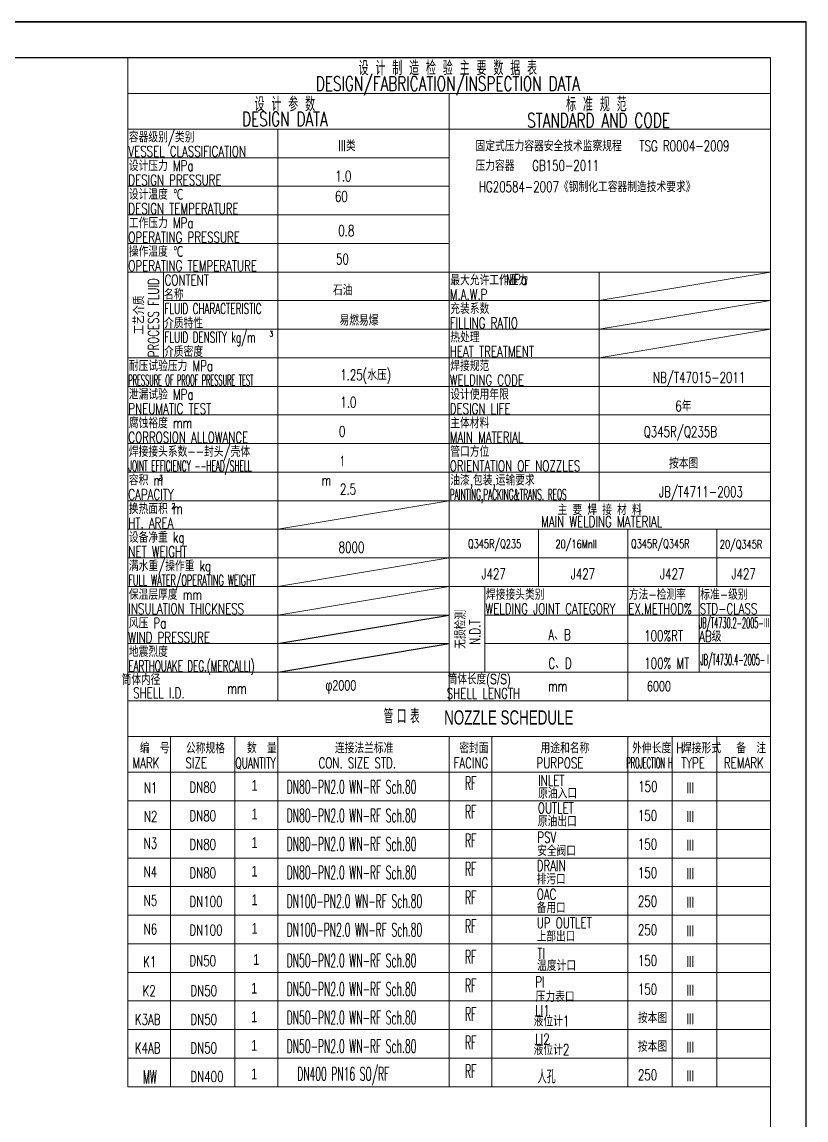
# Model space of a CAD drawing. Header units: millimetres. Extents: x 38828 to 59012, y 55006 to 69262.
# Drawn here: x 53743 to 59012, y 61886 to 69262 of the extents above; entities that cross this region are included whole.
import ezdxf
from ezdxf.enums import TextEntityAlignment as Align

# ---------------------------------------------------------------- set-up
doc = ezdxf.new("R2010")
doc.units = ezdxf.units.MM
for name, color, linetype in [('09图框与明细表层', 4, 'Continuous'), ('2细线层', 4, 'Continuous'), ('DATA', 4, 'Continuous')]:
    doc.layers.add(name, color=color, linetype=linetype)
doc.layers.add('文字', color=4, linetype='Continuous', lineweight=13)
doc.styles.add('JEREH', font='romans.shx', dxfattribs={"width": 0.7, "bigfont": 'hztxt.shx'})
doc.styles.add('JEREH1', font='isocp.shx', dxfattribs={"width": 0.75, "bigfont": 'hzfs.shx'})
doc.styles.add('VCADHZ', font='vcadtxt3.shx', dxfattribs={"width": 0.75, "bigfont": 'vcadhz.shx'})
doc.styles.add('残雪', font='romans.shx', dxfattribs={"width": 0.5, "bigfont": 'hztxt.shx'})

msp = doc.modelspace()

# ---------------------------------------------------------------- linework, layer by layer
at = {"color": 4}
for p, q in [((55461.68631, 65086.31854), (56613.68705, 65278.31856)), ((55461.68631, 64894.31853), (56613.68705, 65086.31854))]:
    msp.add_line(p, q, dxfattribs=at)
at = {"layer": '09图框与明细表层'}
for p, q in [((38828.27754, 69262.31893), (59012.27754, 69262.31893)), ((59012.27754, 69262.31893), (38828.27754, 69262.31893)), ((59012.27754, 55006.31893), (59012.27754, 69262.31893))]:
    msp.add_line(p, q, dxfattribs=at)
at = {"layer": '09图框与明细表层', "color": 7}
msp.add_line((58772.27754, 69022.31893), (39428.27754, 69022.31893), dxfattribs=at)
at = {"layer": '文字'}
for p, q in [((54453.68446, 64831.01891), (54453.68566, 69022.31889)), ((54453.68446, 64831.01891), (54453.68566, 69022.31889)), ((54453.68775, 63262.31838), (54453.68566, 69022.31889)), ((54453.68817, 62110.31828), (54453.68566, 69022.31889)), ((58773.68796, 55246.31893), (58773.68796, 69022.31893)), ((58773.68844, 68782.31887), (54453.68559, 68782.31887)), ((56613.68705, 64894.31853), (56613.68705, 68782.31887)), ((56613.68705, 64702.31851), (56613.68705, 68782.31887)), ((58773.68844, 68542.31885), (54453.68559, 68542.31885)), ((58773.68844, 68542.31885), (54453.68559, 68542.31885)), ((55461.68631, 64894.31853), (55461.68631, 68542.31885)), ((55461.68631, 64702.31851), (55461.68631, 68542.31885)), ((56613.68705, 68350.31883), (54453.68559, 68350.31883)), ((56613.68705, 68350.31883), (54453.68559, 68350.31883)), ((56613.68705, 68158.31882), (54453.68559, 68158.31882)), ((56613.68705, 68158.31882), (54453.68559, 68158.31882)), ((56613.68705, 67966.3188), (54453.68559, 67966.3188)), ((56613.68705, 67966.3188), (54453.68559, 67966.3188)), ((56613.68705, 67774.31878), (54453.68559, 67774.31878)), ((56613.68705, 67774.31878), (54453.68559, 67774.31878)), ((58773.68844, 67582.31876), (54453.68618, 67582.31876)), ((58773.68844, 67582.31876), (54453.68618, 67582.31876)), ((54693.68568, 67006.31871), (54693.68568, 67582.31876)), ((54693.68568, 67006.31871), (54693.68568, 67582.31876)), ((57621.68714, 66046.31863), (57621.68714, 67582.31876)), ((57621.68714, 67390.31875), (58773.68844, 67582.31876)), ((57621.68714, 66046.31863), (57621.68714, 67582.31876)), ((57621.68714, 67390.31875), (58773.68844, 67582.31876)), ((58773.68844, 67390.31875), (54693.68568, 67390.31875)), ((58773.68844, 67390.31875), (54693.68568, 67390.31875)), ((57621.68714, 67198.31873), (58773.68844, 67390.31875)), ((57621.68714, 67198.31873), (58773.68844, 67390.31875)), ((58773.68844, 67198.31873), (54693.68568, 67198.31873)), ((58773.68844, 67198.31873), (54693.68568, 67198.31873)), ((57621.68714, 67006.31871), (58773.68844, 67198.31873)), ((57621.68714, 67006.31871), (58773.68844, 67198.31873)), ((58773.68844, 67006.31871), (54453.68559, 67006.31871)), ((58773.68844, 67006.31871), (54453.68559, 67006.31871)), ((58773.68844, 66814.3187), (54453.68559, 66814.3187)), ((58773.68844, 66814.3187), (54453.68559, 66814.3187)), ((58773.68844, 66622.31868), (54453.68559, 66622.31868)), ((58773.68844, 66622.31868), (54453.68559, 66622.31868)), ((58773.68844, 66430.31866), (54453.68559, 66430.31866)), ((58773.68844, 66430.31866), (54453.68559, 66430.31866)), ((58773.68844, 66238.31865), (54453.68559, 66238.31865)), ((58773.68844, 66238.31865), (54453.68559, 66238.31865)), ((58773.68844, 66046.31863), (54453.68559, 66046.31863)), ((58773.68844, 66046.31863), (54453.68559, 66046.31863)), ((55461.68631, 65854.31861), (56613.68705, 66046.31863)), ((55461.68631, 65854.31861), (56613.68705, 66046.31863)), ((58773.68844, 65854.31861), (54453.68559, 65854.31861)), ((57213.6871, 65854.31861), (57213.6871, 65470.31858)), ((57813.68716, 65854.31861), (57813.68716, 65470.31858)), ((58413.68721, 65854.31861), (58413.68721, 65470.31858)), ((58773.68844, 65662.31859), (54453.68559, 65662.31859)), ((55461.68631, 65470.31858), (56613.68705, 65662.31859)), ((58773.68844, 65470.31858), (54453.68559, 65470.31858)), ((55461.68631, 65278.31856), (56613.68705, 65470.31858)), ((56853.68655, 64894.31853), (56853.68655, 65470.31858)), ((57813.68663, 64702.31851), (57813.68663, 65470.31858)), ((58293.68668, 64894.31853), (58293.68668, 65470.31858)), ((56613.68705, 65278.31856), (54453.68559, 65278.31856)), ((58773.68844, 65278.31856), (56853.68655, 65278.31856)), ((56613.68705, 65086.31854), (54453.68559, 65086.31854)), ((58773.68844, 65086.31854), (56853.68655, 65086.31854)), ((58773.68844, 64894.31853), (54453.68559, 64894.31853)), ((58773.68844, 64894.31853), (54453.68559, 64894.31853)), ((58773.68844, 64894.31853), (54453.68559, 64894.31853)), ((56613.68883, 64894.31853), (54453.68737, 64894.31853)), ((58757.73935, 64702.31851), (54453.68723, 64702.31851)), ((58773.69022, 64702.31851), (54453.68737, 64702.31851)), ((58773.69022, 64702.31851), (54453.68737, 64702.31851)), ((58773.69022, 64702.31851), (54453.68737, 64702.31851)), ((58765.71479, 64702.31851), (54453.68915, 64702.31851)), ((58773.68844, 64462.31849), (54453.68737, 64462.31849)), ((58773.68844, 64462.31849), (54453.68737, 64462.31849)), ((54741.68739, 62110.31828), (54741.68739, 64462.31849)), ((55173.68628, 62110.31828), (55173.68628, 64462.31849)), ((55461.68631, 62110.31828), (55461.68631, 64462.31849)), ((56613.68791, 62110.31828), (56613.68791, 64462.31849)), ((56901.68793, 62110.31828), (56901.68793, 64462.31849)), ((57813.68801, 62110.31828), (57813.68801, 64462.31849)), ((58113.68804, 62110.31828), (58113.68804, 64462.31849)), ((58413.64549, 62110.31828), (58413.64549, 64462.31849)), ((58773.68775, 64222.31847), (54453.68737, 64222.31847)), ((58773.68775, 64030.31845), (54453.68737, 64030.31845)), ((58773.68775, 63838.31843), (54453.68737, 63838.31843)), ((58773.68775, 63646.31841), (54453.68737, 63646.31841)), ((58773.68775, 63454.3184), (54453.68737, 63454.3184)), ((58773.68775, 63262.31838), (54453.68737, 63262.31838)), ((58773.68796, 63262.31838), (54453.68758, 63262.31838)), ((58773.68775, 63070.31836), (54453.68737, 63070.31836)), ((58773.68796, 63070.31836), (54453.68758, 63070.31836)), ((58773.68796, 62878.31835), (54453.68758, 62878.31835)), ((58773.68828, 62686.31833), (54453.68789, 62686.31833)), ((58773.68828, 62494.31831), (54453.68789, 62494.31831)), ((58773.68849, 62494.31831), (54453.6881, 62494.31831)), ((58773.68828, 62302.3183), (54453.68789, 62302.3183)), ((58773.68849, 62302.3183), (54453.6881, 62302.3183)), ((58773.68849, 62110.31828), (54453.6881, 62110.31828))]:
    msp.add_line(p, q, dxfattribs=at)

# ---------------------------------------------------------------- texts
at = {"layer": '2细线层', "ltscale": 80, "style": '残雪', "width": 0.5}
for s, p in [(' DN80-PN2.0 WN-RF Sch.80', (55491.77567, 64079.7715)), ('RF', (56721.24617, 64103.68422)), (' DN80-PN2.0 WN-RF Sch.80', (55491.77567, 63887.77148)), ('RF', (56721.24617, 63911.6842)), ('RF', (56721.24617, 63719.68418)), (' DN80-PN2.0 WN-RF Sch.80', (55491.77567, 63695.77147)), (' DN80-PN2.0 WN-RF Sch.80', (55491.77567, 63503.77145)), ('RF', (56721.24617, 63527.68417)), (' DN100-PN2.0 WN-RF Sch.80', (55491.77567, 63311.77143)), ('RF', (56721.24617, 63335.68415)), ('RF', (56721.24655, 63143.68413)), (' DN100-PN2.0 WN-RF Sch.80', (55491.77606, 63119.77141)), (' DN50-PN2.0 WN-RF Sch.80', (55491.77567, 62913.5255)), ('RF', (56721.24617, 62937.43822)), (' DN50-PN2.0 WN-RF Sch.80', (55491.77567, 62721.52548)), ('RF', (56721.24617, 62745.4382)), ('RF', (56721.24638, 62553.43818)), (' DN50-PN2.0 WN-RF Sch.80', (55491.77588, 62529.52547)), (' DN50-PN2.0 WN-RF Sch.80', (55491.77609, 62337.52545)), ('RF', (56721.24658, 62361.43817)), ('RF', (56721.24617, 62169.43815)), ('人孔', (57208.31595, 62132.77223))]:
    msp.add_text(s, height=90, dxfattribs=at).set_placement(p)
for s, p in [('DN400 PN16 SO/RF', (55902.29564, 62189.87515)), ('MW', (54603.49672, 62175.98913))]:
    msp.add_text(s, height=90, dxfattribs=at).set_placement(p, align=Align.MIDDLE)
at = {"layer": 'DATA', "style": 'VCADHZ', "width": 0.75}
for s, height, p in [('筒体内径', 72.001425, (54543.26059, 64848.88593)), ('φ2000', 72.001448, (55885.97892, 64795.55889)), ('筒体长度(S/S)', 72.001425, (56815.87981, 64841.65513)), ('6000', 72.001425, (58023.91986, 64800.58782))]:
    msp.add_text(s, height=height, dxfattribs=at).set_placement(p, align=Align.MIDDLE)
for s, height, p in [(' 1', 72.001425, (55266.01766, 64097.79563)), (' 1', 72.001425, (55266.01766, 63905.79561)), (' 1', 72.001425, (55266.01766, 63713.7956)), ('安全阀口', 72.001448, (57206.55308, 63659.14985)), (' 1', 72.001425, (55266.01766, 63521.79558)), ('排污口', 72.001448, (57202.52407, 63468.62946)), (' 1', 72.001425, (55266.01766, 63329.79556)), ('备用口', 72.001448, (57202.52407, 63276.62944)), (' 1', 72.001425, (55266.01805, 63137.79555)), ('上部出口', 72.001448, (57202.52446, 63084.62942)), ('1', 72.00142, (55297.50383, 62928.86488)), (' 1', 72.001425, (55263.87681, 62735.76589)), (' 1', 72.001425, (55263.87702, 62543.76587)), (' 1', 72.001425, (55263.87723, 62351.76585)), (' 1', 72.001425, (55263.87681, 62159.76583))]:
    msp.add_text(s, height=height, dxfattribs=at).set_placement(p)
at = {"layer": '文字'}
for s, height, style, width, p in [('设 计 制 造 检 验 主 要 数 据 表', 96.0000085, 'JEREH', 0.7, (56604.88349, 68904.20837)), ('DESIGN/FABRICATION/INSPECTION DATA', 96.0000085, 'JEREH', 0.7, (56604.88349, 68800.30668)), ('设 计 参 数', 96.000009, 'JEREH', 0.7, (55509.63313, 68661.32706)), ('设 计 参 数', 96.000009, 'JEREH', 0.7, (55509.63313, 68661.32706)), ('标 准 规 范', 96.000009, 'JEREH', 0.7, (57603.01338, 68660.69056)), ('标 准 规 范', 96.000009, 'JEREH', 0.7, (57603.01338, 68660.69056)), ('DESIGN DATA', 96.0000085, 'JEREH', 0.7, (55509.63313, 68562.12659)), ('DESIGN DATA', 96.0000085, 'JEREH', 0.7, (55509.63313, 68562.12659)), ('STANDARD AND CODE', 96.0000085, 'JEREH', 0.7, (57617.5835, 68552.86986)), ('STANDARD AND CODE', 96.0000085, 'JEREH', 0.7, (57617.5835, 68552.86986)), ('主 要 焊 接 材 料', 72.0000064, 'JEREH', 0.7, (57625.30574, 65949.75071)), ('主 要 焊 接 材 料', 72.0000064, 'JEREH', 0.7, (57625.30574, 65949.75071)), ('MAIN WELDING MATERIAL', 72.0000064, 'JEREH', 0.7, (57638.86884, 65869.68437)), ('MAIN WELDING MATERIAL', 72.0000064, 'JEREH', 0.7, (57638.86884, 65869.68437)), ('J427', 72.000006, 'JEREH', 0.7, (56912.78286, 65518.61626)), ('J427', 72.000006, 'JEREH', 0.7, (57512.78239, 65518.61626)), ('J427', 72.000006, 'JEREH', 0.7, (58112.78248, 65518.61626)), ('J427', 72.000006, 'JEREH', 0.7, (58592.78196, 65518.61626)), ('NOZZLE SCHEDULE', 96.0000085, 'VCADHZ', 0.7, (57014.42903, 64542.44935)), ('MARK', 72.000006, 'JEREH', 0.7, (54576.21033, 64249.40349)), ('SIZE', 72.000006, 'JEREH', 0.7, (54914.37801, 64249.40349)), ('QUANTITY ', 72.000006, 'JEREH', 0.62, (55328.34141, 64248.88429)), ('CON. SIZE STD.', 72.0000064, 'JEREH', 0.7, (55996.47128, 64249.40349)), ('FACING', 72.000006, 'JEREH', 0.7, (56760.20409, 64249.40349)), ('PURPOSE', 72.000006, 'JEREH', 0.7, (57358.72239, 64249.40349)), ('PROJECTION H', 72.0000064, 'JEREH', 0.4, (57960.63134, 64249.40349)), ('TYPE', 72.000006, 'JEREH', 0.7, (58252.56415, 64249.14565)), ('REMARK', 72.000006, 'JEREH', 0.7, (58593.97188, 64249.40349))]:
    msp.add_text(s, height=height, dxfattribs=dict(at, style=style, width=width)).set_placement(p, align=Align.CENTER)
for s, height, style, width, p in [('容器级别/类别             ', 72.0000064, 'JEREH', 0.7, (54461.48547, 68452.81956)), ('容器级别/类别             ', 72.0000064, 'JEREH', 0.7, (54461.48547, 68452.81956)), ('III类', 72.000006, 'JEREH', 0.7, (55868.46607, 68395.546)), ('  固定式压力容器安全技术监察规程   TSG R0004-2009', 72.0000064, 'JEREH', 0.7, (56721.93244, 68393.87174)), ('  固定式压力容器安全技术监察规程   TSG R0004-2009', 72.0000064, 'JEREH', 0.7, (56721.93244, 68393.87174)), ('VESSEL CLASSIFICATION', 72.0000064, 'JEREH', 0.7, (54458.12547, 68356.31883)), ('VESSEL CLASSIFICATION', 72.0000064, 'JEREH', 0.7, (54458.12547, 68356.31883)), ('设计压力 MPa', 72.000006, 'JEREH', 0.7, (54461.48547, 68260.81954)), ('  压力容器   GB150-2011', 72.0000064, 'JEREH', 0.7, (56721.93244, 68261.87173)), ('  压力容器   GB150-2011', 72.0000064, 'JEREH', 0.7, (56721.93244, 68261.87173)), ('DESIGN PRESSURE', 72.0000064, 'JEREH', 0.7, (54458.12547, 68164.31882)), ('DESIGN PRESSURE', 72.0000064, 'JEREH', 0.7, (54458.12547, 68164.31882)), ('HG20584-2007《钢制化工容器制造技术要求》', 72.0000064, 'JEREH', 0.7, (56814.12301, 68119.21767)), ('设计温度 ℃', 72.000006, 'JEREH', 0.7, (54461.48554, 68068.81952)), ('DESIGN TEMPERATURE', 72.0000064, 'JEREH', 0.7, (54458.12554, 67972.3188)), ('DESIGN TEMPERATURE', 72.0000064, 'JEREH', 0.7, (54458.12554, 67972.3188)), ('工作压力 MPa', 72.000006, 'JEREH', 0.7, (54461.48561, 67876.81951)), ('OPERATING PRESSURE', 72.0000064, 'JEREH', 0.7, (54458.12561, 67780.31878)), ('OPERATING PRESSURE', 72.0000064, 'JEREH', 0.7, (54458.12561, 67780.31878)), ('操作温度 ℃', 72.000006, 'JEREH', 0.7, (54461.48515, 67684.81949)), ('OPERATING TEMPERATURE', 72.0000064, 'JEREH', 0.7, (54458.12515, 67588.31877)), ('OPERATING TEMPERATURE', 72.0000064, 'JEREH', 0.7, (54458.12515, 67588.31877)), ('CONTENT', 72.000006, 'JEREH', 0.7, (54701.48472, 67492.81947)), ('CONTENT', 72.000006, 'JEREH', 0.7, (54701.48472, 67492.81947)), ('最大允许工作压力', 72.000006, 'JEREH', 0.7, (56621.48642, 67492.81947)), ('最大允许工作压力', 72.000006, 'JEREH', 0.7, (56621.48642, 67492.81947)), ('MPa', 72.000006, 'JEREH', 0.7, (56998.03239, 67496.69911)), ('名称', 72.000006, 'JEREH', 0.7, (54698.12472, 67396.31875)), ('名称', 72.000006, 'JEREH', 0.7, (54698.12472, 67396.31875)), ('M.A.W.P', 72.000006, 'JEREH', 0.7, (56618.12642, 67396.31875)), ('M.A.W.P', 72.000006, 'JEREH', 0.7, (56618.12642, 67396.31875)), ('FLUID CHARACTERISTIC', 72.0000064, 'JEREH', 0.6, (54701.48472, 67300.81945)), ('充装系数', 72.000006, 'JEREH', 0.7, (56621.48616, 67300.81945)), ('充装系数', 72.000006, 'JEREH', 0.7, (56621.48616, 67300.81945)), ('介质特性', 72.000006, 'JEREH', 0.7, (54698.12472, 67204.31873)), ('介质特性', 72.000006, 'JEREH', 0.7, (54698.12472, 67204.31873)), ('易燃易爆', 72.000006, 'JEREH', 0.7, (55876.97247, 67223.05819)), ('FILLING RATIO', 72.0000064, 'JEREH', 0.7, (56618.12616, 67204.31873)), ('FILLING RATIO', 72.0000064, 'JEREH', 0.7, (56618.12616, 67204.31873)), ('FLUID DENSITY kg/m ', 72.0000064, 'JEREH', 0.6, (54701.48472, 67108.81944)), ('3', 36, 'JEREH', 0.7, (55405.20317, 67149.1255)), ('3', 36, 'JEREH', 0.7, (55405.20317, 67149.1255)), ('热处理', 72.000006, 'JEREH', 0.7, (56621.48616, 67108.81944)), ('热处理', 72.000006, 'JEREH', 0.7, (56621.48616, 67108.81944)), ('介质密度', 72.000006, 'JEREH', 0.7, (54698.12472, 67012.31871)), ('介质密度', 72.000006, 'JEREH', 0.7, (54698.12472, 67012.31871)), ('HEAT TREATMENT', 72.0000064, 'JEREH', 0.7, (56618.12616, 67012.31871)), ('HEAT TREATMENT', 72.0000064, 'JEREH', 0.7, (56618.12616, 67012.31871)), ('耐压试验压力 MPa', 72.000006, 'JEREH', 0.7, (54461.4855, 66916.81942)), ('焊接规范', 72.000006, 'JEREH', 0.7, (56621.48616, 66916.81942)), ('焊接规范', 72.000006, 'JEREH', 0.7, (56621.48616, 66916.81942)), ('1.25(水压)', 72.000006, 'JEREH', 0.7, (55881.78618, 66855.50055)), ('NB/T47015-2011', 72.0000064, 'JEREH', 0.7, (57984.06705, 66838.3187)), ('NB/T47015-2011', 72.0000064, 'JEREH', 0.7, (57984.06705, 66838.3187)), ('PRESSURE OF PROOF PRESSURE TEST ', 72.0000064, 'JEREH', 0.45, (54458.1255, 66820.3187)), ('WELDING CODE', 72.0000064, 'JEREH', 0.7, (56618.12616, 66820.3187)), ('WELDING CODE', 72.0000064, 'JEREH', 0.7, (56618.12616, 66820.3187)), ('泄漏试验 MPa', 72.000006, 'JEREH', 0.7, (54461.48557, 66724.8194)), ('设计使用年限 ', 72.000006, 'JEREH', 0.7, (56621.48616, 66724.8194)), ('设计使用年限 ', 72.000006, 'JEREH', 0.7, (56621.48616, 66724.8194)), ('PNEUMATIC TEST', 72.0000064, 'JEREH', 0.7, (54458.12557, 66628.31868)), ('PNEUMATIC TEST', 72.0000064, 'JEREH', 0.7, (54458.12557, 66628.31868)), ('1.0', 72.000006, 'JEREH', 0.7, (55882.68879, 66672.33326)), ('DESIGN LIFE', 72.0000064, 'JEREH', 0.7, (56618.12616, 66628.31868)), ('DESIGN LIFE', 72.0000064, 'JEREH', 0.7, (56618.12616, 66628.31868)), ('6年', 72.000006, 'JEREH', 0.7, (58133.64369, 66646.31868)), ('腐蚀裕度 mm', 72.000006, 'JEREH', 0.7, (54461.48564, 66532.81939)), ('主体材料', 72.000006, 'JEREH', 0.7, (56621.48616, 66532.81939)), ('主体材料', 72.000006, 'JEREH', 0.7, (56621.48616, 66532.81939)), ('0', 72.00001, 'JEREH', 0.7, (55873.72512, 66476.34814)), ('Q345R/Q235B', 72.0000064, 'JEREH', 0.7, (57921.40989, 66473.91586)), ('CORROSION ALLOWANCE', 72.0000064, 'JEREH', 0.7, (54458.12564, 66436.31866)), ('CORROSION ALLOWANCE', 72.0000064, 'JEREH', 0.7, (54458.12564, 66436.31866)), ('MAIN MATERIAL', 72.0000064, 'JEREH', 0.7, (56618.12616, 66436.31866)), ('MAIN MATERIAL', 72.0000064, 'JEREH', 0.7, (56618.12616, 66436.31866)), ('焊接接头系数--封头/壳体', 72.0000064, 'JEREH', 0.7, (54461.48571, 66340.81937)), ('焊接接头系数', 72.000006, 'JEREH', 0.7, (54461.48571, 66340.81937)), ('管口方位', 72.000006, 'JEREH', 0.7, (56621.48616, 66340.81937)), ('管口方位', 72.000006, 'JEREH', 0.7, (56621.48616, 66340.81937)), ('JOINT EFFICIENCY --HEAD/SHELL ', 72.0000064, 'JEREH', 0.5, (54458.12571, 66244.31865)), ('1', 72.00001, 'JEREH1', 0.7, (55884.53858, 66276.80036)), ('ORIENTATION OF NOZZLES', 72.0000064, 'JEREH', 0.7, (56618.12616, 66244.31865)), ('ORIENTATION OF NOZZLES', 72.0000064, 'JEREH', 0.7, (56618.12616, 66244.31865)), ('按本图', 72.000006, 'JEREH', 0.7, (58091.45536, 66262.31865)), ('按本图', 72.000006, 'JEREH', 0.7, (58091.45536, 66262.31865)), ('容积                               m', 72.0000064, 'JEREH', 0.7, (54461.4847, 66148.81935)), ('容积 m', 72.000006, 'JEREH', 0.7, (54461.4847, 66148.81935)), ('3', 36, 'JEREH', 0.7, (54663.20022, 66181.56637)), ('3', 36, 'JEREH', 0.7, (54663.20022, 66181.56637)), ('油漆,包装,运输要求', 72.000006, 'JEREH', 0.7, (56621.48616, 66148.81935)), ('油漆,包装,运输要求', 72.000006, 'JEREH', 0.7, (56621.48616, 66148.81935)), ('CAPACITY', 72.000006, 'JEREH', 0.7, (54458.1247, 66052.31863)), ('CAPACITY', 72.000006, 'JEREH', 0.7, (54458.1247, 66052.31863)), ('2.5', 72.000006, 'JEREH', 0.7, (55880.43988, 66087.40719)), ('PAINTING,PACKING&TRANS. REQS', 72.0000064, 'JEREH', 0.5, (56618.12616, 66052.31863)), ('JB/T4711-2003', 72.0000064, 'JEREH', 0.7, (58024.33767, 66070.31863)), ('JB/T4711-2003', 72.0000064, 'JEREH', 0.7, (58024.33767, 66070.31863)), ('换热面积 m', 72.000006, 'JEREH', 0.7, (54461.4847, 65956.81933)), ('2', 36, 'JEREH', 0.7, (54747.40038, 65992.85724)), ('2', 36, 'JEREH', 0.7, (54747.40038, 65992.85724)), ('HT. AREA', 72.000006, 'JEREH', 0.7, (54458.1247, 65860.31861)), ('HT. AREA', 72.000006, 'JEREH', 0.7, (54458.1247, 65860.31861)), ('设备净重 kg', 72.000006, 'JEREH', 0.7, (54461.48592, 65764.81932)), ('Q345R/Q235', 57.600005, 'JEREH', 0.7, (56740.6089, 65727.83558)), ('20/16MnII', 57.600005, 'JEREH', 0.7, (57328.4713, 65726.71971)), ('Q345R/Q345R', 57.6000051, 'JEREH', 0.7, (57836.12828, 65728.00968)), ('20/Q345R', 57.600005, 'JEREH', 0.7, (58433.02778, 65725.01968)), ('NET WEIGHT', 72.000006, 'JEREH', 0.7, (54458.12592, 65668.31859)), ('8000', 72.000006, 'JEREH', 0.7, (55871.2013, 65697.51606)), ('满水重/操作重 kg', 72.000006, 'JEREH', 0.7, (54461.4847, 65572.8193)), ('FULL WATER/OPERATING WEIGHT', 72.0000064, 'JEREH', 0.55, (54458.1247, 65476.31858)), ('保温层厚度 mm', 72.000006, 'JEREH', 0.7, (54461.48606, 65380.81928)), ('焊接接头类别', 72.000006, 'JEREH', 0.7, (56861.48423, 65380.81928)), ('方法-检测率', 72.000006, 'JEREH', 0.7, (57821.48432, 65380.81928)), ('标准-级别', 72.000006, 'JEREH', 0.7, (58301.48436, 65380.81928)), ('INSULATION THICKNESS', 72.0000064, 'JEREH', 0.7, (54458.12606, 65284.31856)), ('WELDING JOINT CATEGORY', 72.0000064, 'JEREH', 0.7, (56858.12423, 65284.31856)), ('EX.METHOD%%%', 72.0000064, 'JEREH', 0.7, (57818.12432, 65284.31856)), ('STD-CLASS', 72.000006, 'JEREH', 0.7, (58298.12436, 65284.31856)), ('风压 Pa', 72.000006, 'JEREH', 0.7, (54461.4847, 65188.81927)), ('JB/T4730.2-2005-Ⅲ', 72.0000064, 'JEREH', 0.4, (58292.72101, 65189.50208)), ('WIND PRESSURE', 72.0000064, 'JEREH', 0.7, (54458.1247, 65092.31854)), ('A、B', 72.000006, 'JEREH', 0.7, (57280.76659, 65110.31854)), ('100%%%RT', 72.000006, 'JEREH', 0.7, (57924.53126, 65103.79681)), ('AB级', 72.000006, 'JEREH', 0.7, (58293.9686, 65099.69226)), ('地震烈度', 72.000006, 'JEREH', 0.7, (54461.4862, 64996.81925)), ('EARTHQUAKE DEG.(MERCALLI)', 72.0000064, 'JEREH', 0.6, (54458.1262, 64900.31853)), ('C、D', 72.000006, 'JEREH', 0.7, (57280.76659, 64918.31853)), ('100%%% MT', 72.000006, 'JEREH', 0.7, (57925.16664, 64918.31853)), ('JB/T4730.4-2005-Ⅰ', 72.0000064, 'JEREH', 0.4, (58302.65414, 64942.7204)), ('管 口 表', 96.000009, 'VCADHZ', 0.7, (56173.72585, 64550.28733)), ('INLET ', 72.000006, 'JEREH', 0.7, (57211.73875, 64131.07425)), ('N1', 72.000006, 'JEREH', 0.7, (54562.60315, 64082.29316)), ('DN80', 72.000006, 'JEREH', 0.7, (54868.40676, 64086.18837)), ('原油入口', 72.000006, 'JEREH', 0.7, (57211.73875, 64045.89249)), ('150', 72.000006, 'JEREH', 0.7, (57884.60143, 64091.48297)), ('III', 72.000006, 'JEREH', 0.7, (58208.55578, 64081.40549)), ('N2', 72.000006, 'JEREH', 0.7, (54562.60315, 63890.28937)), ('DN80', 72.000006, 'JEREH', 0.7, (54868.40676, 63894.18835)), ('OUTLET', 72.000006, 'JEREH', 0.7, (57209.73647, 63946.47738)), ('150', 72.000006, 'JEREH', 0.7, (57882.03492, 63895.5756)), ('III', 72.000006, 'JEREH', 0.7, (58208.55578, 63889.40547)), ('原油出口', 72.000006, 'JEREH', 0.7, (57209.73647, 63857.60527)), ('PSV', 72.000006, 'JEREH', 0.7, (57206.55308, 63749.52089)), ('N3', 72.000006, 'JEREH', 0.7, (54561.03088, 63709.24261)), ('DN80', 72.000006, 'JEREH', 0.7, (54868.40676, 63702.18834)), ('150', 72.000006, 'JEREH', 0.7, (57882.03492, 63703.57559)), ('III', 72.000006, 'JEREH', 0.7, (58208.55578, 63697.40167)), ('N4', 72.000006, 'JEREH', 0.7, (54561.03088, 63517.23881)), ('DN80', 72.000006, 'JEREH', 0.7, (54868.40676, 63510.18832)), ('DRAIN', 72.000006, 'JEREH', 0.7, (57202.52407, 63559.00049)), ('150', 72.000006, 'JEREH', 0.7, (57882.03492, 63511.57557)), ('III', 72.000006, 'JEREH', 0.7, (58208.55578, 63505.40544)), ('OAC', 72.000006, 'JEREH', 0.7, (57202.52407, 63367.00048)), ('N5', 72.000006, 'JEREH', 0.7, (54561.03088, 63325.2388)), ('DN100', 72.000006, 'JEREH', 0.7, (54868.40676, 63318.1883)), ('250', 72.000006, 'JEREH', 0.7, (57882.03492, 63319.57555)), ('III', 72.000006, 'JEREH', 0.7, (58208.55578, 63313.40542)), ('UP OUTLET', 72.000006, 'JEREH', 0.7, (57202.52446, 63175.00046)), ('N6', 72.000006, 'JEREH', 0.7, (54561.03127, 63133.23878)), ('DN100', 72.000006, 'JEREH', 0.7, (54868.40714, 63126.18829)), ('250', 72.000006, 'JEREH', 0.7, (57882.03531, 63127.57553)), ('III', 72.000006, 'JEREH', 0.7, (58208.55617, 63121.4054)), ('DN50', 72.000006, 'JEREH', 0.7, (54868.40676, 62919.94237)), ('TI', 72.000006, 'JEREH', 0.7, (57206.76051, 62968.8732)), ('150', 72.000006, 'JEREH', 0.7, (57882.03492, 62921.32962)), ('K1', 72.000006, 'JEREH', 0.7, (54557.98161, 62913.96184)), ('温度计口', 72.000006, 'JEREH', 0.7, (57204.90878, 62888.41757)), ('III', 72.000006, 'JEREH', 0.7, (58208.55578, 62915.15949)), ('PI', 72.000006, 'JEREH', 0.7, (57192.34846, 62777.83067)), ('K2', 72.000006, 'JEREH', 0.7, (54554.08146, 62718.29875)), ('DN50', 72.000006, 'JEREH', 0.7, (54875.10001, 62718.5324)), ('150', 72.000006, 'JEREH', 0.7, (57882.03492, 62729.3296)), ('III', 72.000006, 'JEREH', 0.7, (58208.55578, 62723.15947)), ('压力表口 ', 72.000006, 'JEREH', 0.7, (57195.22815, 62679.475)), ('LI1', 72.000006, 'JEREH', 0.7, (57192.34867, 62585.83066)), ('K3AB', 72.000006, 'JEREH', 0.7, (54501.8275, 62526.29873)), ('DN50', 72.000006, 'JEREH', 0.7, (54875.10022, 62526.53238)), ('液位计1', 72.000006, 'JEREH', 0.7, (57181.86721, 62515.20618)), ('按本图', 72.000006, 'JEREH', 0.7, (57882.03513, 62537.32959)), ('III', 72.000006, 'JEREH', 0.7, (58208.55599, 62531.15946)), ('K4AB', 72.000006, 'JEREH', 0.7, (54501.82771, 62334.29871)), ('DN50', 72.000006, 'JEREH', 0.7, (54875.10043, 62334.53236)), ('液位计2', 72.000006, 'JEREH', 0.7, (57181.86742, 62323.20616)), ('LI2', 72.000006, 'JEREH', 0.7, (57192.34888, 62393.83064)), ('按本图', 72.000006, 'JEREH', 0.7, (57882.03534, 62345.32957)), ('III', 72.000006, 'JEREH', 0.7, (58208.5562, 62339.15944)), ('DN400', 72.000006, 'JEREH', 0.7, (54875.10001, 62142.53235)), ('250', 72.000006, 'JEREH', 0.7, (57882.03492, 62153.32955)), ('III', 72.000006, 'JEREH', 0.7, (58208.55578, 62147.15942))]:
    msp.add_text(s, height=height, dxfattribs=dict(at, style=style, width=width)).set_placement(p)
at = {"layer": '文字', "style": 'JEREH', "width": 0.7}
for s, height, p in [('1.0', 72.000006, (55902.94718, 68227.27375)), ('60', 72.000006, (55889.4224, 68090.48659)), ('0.8', 72.000006, (55922.6677, 67860.4619)), ('50', 72.000006, (55897.07534, 67669.61582)), ('石油', 72.000006, (55898.81652, 67465.43116)), ('SHELL I.D.', 72.000006, (54663.43768, 64755.20689)), ('mm', 72.000006, (55188.31613, 64785.93147)), ('SHELL LENGTH', 72.0000064, (56844.21577, 64751.69342)), ('mm', 72.000006, (57343.3929, 64801.36398))]:
    msp.add_text(s, height=height, dxfattribs=at).set_placement(p, align=Align.MIDDLE)
for s, height, p in [('PROCESS FLUID', 72.0000064, (54663.03066, 67275.13107)), ('PROCESS FLUID', 72.0000064, (54663.03066, 67275.13107)), ('工艺介质', 72.000006, (54565.50097, 67294.31767)), ('工艺介质', 72.000006, (54565.50097, 67294.31767)), ('无损检测', 72.000006, (56725.50184, 65182.31748)), ('N.D.T', 72.000006, (56823.03153, 65163.13088))]:
    msp.add_text(s, height=height, rotation=90, dxfattribs=at).set_placement(p, align=Align.CENTER)
for s, p in [('编  号', (54534.99818, 64385.78303)), ('公称规格', (54845.26291, 64384.30012)), ('数  量', (55254.9971, 64385.78303)), ('连接法兰标准', (55846.19898, 64385.78303)), ('密封面', (56681.91147, 64385.78303)), ('用途和名称', (57228.0809, 64385.78303)), ('外伸长度 H', (57843.76446, 64385.78303)), ('焊接形式', (58179.02326, 64385.52519)), ('备  注', (58543.62699, 64385.78303))]:
    msp.add_text(s, height=72.000006, dxfattribs=at).set_placement(p, align=Align.MIDDLE_LEFT)

doc.saveas('drawing.dxf')
